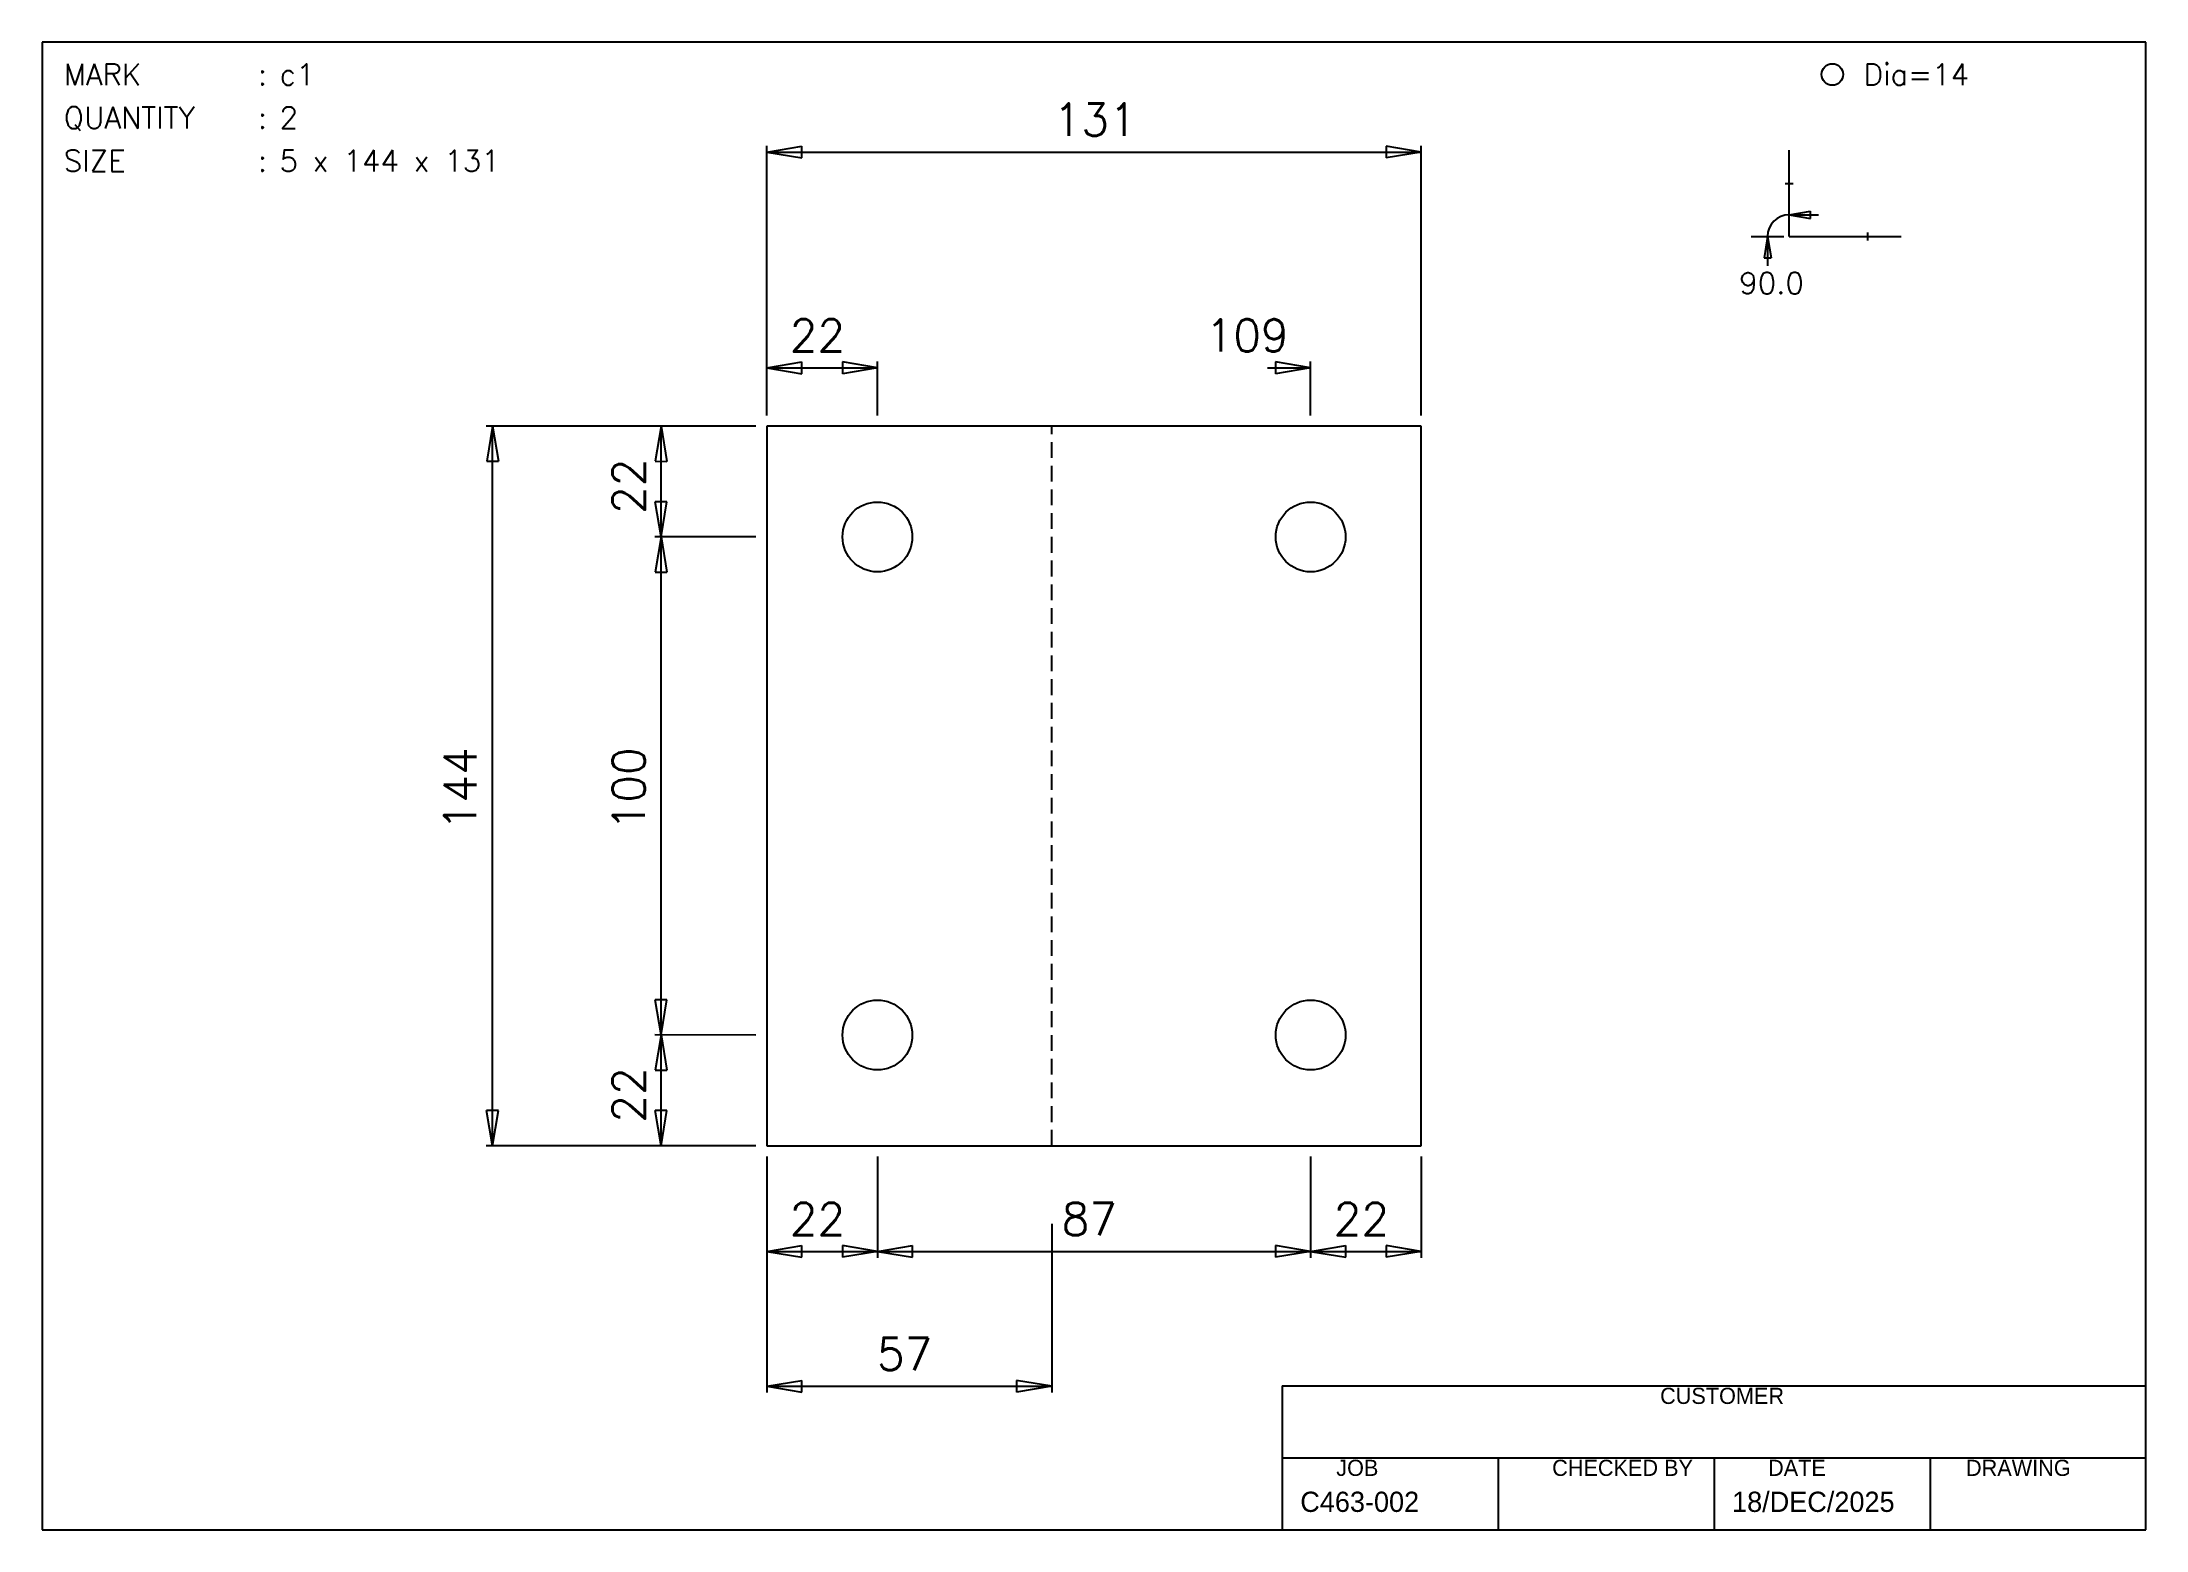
# Model space of a CAD drawing. Extents: x 0 to 297, y 0 to 210.
import ezdxf

# ---------------------------------------------------------------- set-up
doc = ezdxf.new("R2010")
doc.units = 0
doc.header["$LTSCALE"] = 0.125
doc.linetypes.add('CONTIN', pattern=[0])
doc.linetypes.add('DASHED', pattern=[38.1, 25.4, -12.7])
doc.layers.get('0').update_dxf_attribs({"linetype": 'CONTIN'})
for name, color, linetype in [('1', 7, 'CONTIN'), ('10', 7, 'CONTIN'), ('11', 7, 'CONTIN'), ('13', 2, 'CONTIN'), ('2', 7, 'CONTIN'), ('21', 7, 'CONTIN'), ('22', 7, 'CONTIN'), ('6', 4, 'CONTIN'), ('7', 3, 'DASHED')]:
    doc.layers.add(name, color=color, linetype=linetype)
doc.styles.add('SIMPLEX', font='SIMPLEX')

# ---------------------------------------------------------------- blocks, each defined once
blk = doc.blocks.new('CIRCLE')
blk.add_circle((0, 0), 25.4)
blk = doc.blocks.new('ARROW')
for p, q in [((0, 0), (-7.042, 1.174)), ((-7.042, 1.174), (-7.042, -1.174)), ((0, 0), (-7.042, -1.174))]:
    blk.add_line(p, q)
blk = doc.blocks.new('PLATE', base_point=(148.5, 105))
at = {"layer": '13'}
for p, q in [((82.775, 177.225), (82.775, 32.775)), ((214.225, 177.225), (82.775, 177.225)), ((214.225, 32.775), (214.225, 177.225)), ((82.775, 32.775), (214.225, 32.775))]:
    blk.add_line(p, q, dxfattribs=at)
at = {"layer": '2'}
for p, q in [((82.775, 179.392), (82.775, 233.561)), ((214.225, 179.392), (214.225, 233.561)), ((82.775, 232.29), (214.225, 232.29)), ((82.775, 179.392), (82.775, 190.225)), ((105.005, 179.392), (105.005, 190.225)), ((192.005, 179.392), (192.005, 190.225)), ((82.775, 188.955), (105.005, 188.955)), ((183.338, 188.955), (192.005, 188.955)), ((80.622, 177.225), (26.453, 177.23)), ((27.71, 32.78), (27.723, 177.23)), ((80.61, 177.225), (60.297, 177.227)), ((61.565, 155.007), (61.567, 177.227)), ((80.608, 155.005), (60.295, 155.007)), ((80.618, 155.005), (60.305, 155.007)), ((61.565, 55.007), (61.575, 155.007)), ((80.608, 55.005), (60.295, 55.007)), ((80.61, 55.005), (60.297, 55.007)), ((61.565, 32.777), (61.567, 55.007)), ((80.608, 32.775), (26.44, 32.78)), ((80.608, 32.775), (60.295, 32.777)), ((82.775, 30.608), (82.775, 10.295)), ((105.005, 30.608), (105.005, 10.295)), ((105.005, 30.608), (105.005, 10.295)), ((192.005, 30.608), (192.005, 10.295)), ((192.005, 30.608), (192.005, 10.295)), ((214.225, 30.608), (214.225, 10.295)), ((82.775, 17.066), (82.775, -16.789)), ((140.005, 17.066), (140.005, -16.789)), ((82.775, 11.565), (105.005, 11.565)), ((105.005, 11.565), (192.005, 11.565)), ((192.005, 11.565), (214.225, 11.565)), ((82.775, -15.519), (140.005, -15.519))]:
    blk.add_line(p, q, dxfattribs=at)
at = {"layer": '7'}
blk.add_line((140.005, 32.775), (140.005, 177.225), dxfattribs=at)
at = {"layer": '2'}
for p, rotation in [((82.775, 232.29), 180), ((82.775, 188.955), 180), ((27.723, 177.23), 89.994), ((61.567, 177.227), 89.994), ((61.565, 155.007), 269.994), ((61.575, 155.007), 89.994), ((61.565, 55.007), 269.994), ((61.567, 55.007), 89.994), ((27.71, 32.78), 269.994), ((61.565, 32.777), 269.994), ((82.775, 11.565), 180), ((105.005, 11.565), 180), ((192.005, 11.565), 180), ((82.775, -15.519), 180)]:
    blk.add_blockref('ARROW', p, dxfattribs=dict(at, rotation=rotation))
for p in [(214.225, 232.29), (105.005, 188.955), (192.005, 188.955), (105.005, 11.565), (192.005, 11.565), (214.225, 11.565), (140.005, -15.519)]:
    blk.add_blockref('ARROW', p, dxfattribs=at)
at = {"layer": '6', "xscale": 0.276, "yscale": 0.276, "zscale": 0.276}
for p in [(105.005, 155.005), (192.005, 155.005), (105.005, 55.005), (192.005, 55.005)]:
    blk.add_blockref('CIRCLE', p, dxfattribs=at)
at = {"layer": '11', "style": 'SIMPLEX'}
for s, p in [('131', (140.375, 235.541)), ('22', (87.39, 192.206)), ('109', (170.879, 192.206)), ('22', (87.39, 14.815)), ('87', (142.005, 14.815)), ('22', (196.615, 14.815)), ('57', (104.89, -12.269))]:
    blk.add_text(s, height=6.5, dxfattribs=at).set_placement(p)
for s, p in [('22', (58.315, 159.617)), ('144', (24.465, 96.068)), ('100', (58.319, 96.07)), ('22', (58.315, 37.392))]:
    blk.add_text(s, height=6.5, rotation=89.994, dxfattribs=at).set_placement(p)
blk = doc.blocks.new('ARROWP')
for p, q in [((0, 0), (-7.042, 1.174)), ((-7.042, 1.174), (-7.042, -1.174)), ((0, 0), (-7.042, -1.174))]:
    blk.add_line(p, q)
blk = doc.blocks.new('PCROSS')
at = {"layer": '10'}
for p, q in [((0, 0), (0, 13.418)), ((-0.635, 8.206), (0.635, 8.206)), ((0, 0), (17.401, 0)), ((12.192, 0.635), (12.192, -0.635))]:
    blk.add_line(p, q, dxfattribs=at)
at = {"layer": '2'}
for p, q in [((0, 3.354), (4.572, 3.354)), ((-5.894, 0), (-0.814, 0)), ((-3.354, 0), (-3.354, -4.572))]:
    blk.add_line(p, q, dxfattribs=at)
blk.add_arc((0, 0), 3.354, 90, 180, dxfattribs=at)
at = {"layer": '2', "xscale": 0.469, "yscale": 0.469, "zscale": 0.469}
for p, rotation in [((0, 3.354), 180), ((-3.354, 0), 90)]:
    blk.add_blockref('ARROWP', p, dxfattribs=dict(at, rotation=rotation))
at = {"layer": '21', "style": 'SIMPLEX'}
blk.add_text(' 90.0', height=3.354, dxfattribs=at).set_placement((-10.063, -8.933))

msp = doc.modelspace()

# ---------------------------------------------------------------- linework, layer by layer
for p, q in [((175.08, 20.32), (297, 20.32)), ((175.08, 20.32), (175.08, 0)), ((175.08, 10.16), (297, 10.16)), ((205.56, 10.16), (205.56, 0)), ((236.04, 10.16), (236.04, 0)), ((266.52, 10.16), (266.52, 0))]:
    msp.add_line(p, q)
at = {"layer": '22'}
for p, q in [((297, 210), (0, 210)), ((0, 210), (0, 0)), ((297, 0), (297, 210)), ((0, 0), (297, 0))]:
    msp.add_line(p, q, dxfattribs=at)

# ---------------------------------------------------------------- block references
at = {"layer": '1'}
for name, p, xscale, yscale, zscale in [('PLATE', (148.5, 105), 0.703, 0.703, 0.703), ('PCROSS', (246.635, 182.568), 0.909, 0.909, 0.909)]:
    msp.add_blockref(name, p, dxfattribs=dict(at, xscale=xscale, yscale=yscale, zscale=zscale))
at = {"layer": '6', "xscale": 0.06, "yscale": 0.06, "zscale": 0.06}
msp.add_blockref('CIRCLE', (252.731, 205.428), dxfattribs=at)

# ---------------------------------------------------------------- texts
for s, height, p in [('CUSTOMER', 2.286, (228.42, 17.78)), ('JOB', 2.286, (182.7, 7.62)), ('CHECKED BY', 2.286, (213.18, 7.62)), ('DATE', 2.286, (243.66, 7.62)), ('DRAWING', 2.286, (271.6, 7.62)), ('C463-002', 2.857, (177.62, 2.54)), ('18/DEC/2025', 2.857, (238.58, 2.54))]:
    msp.add_text(s, height=height).set_placement(p)
at = {"layer": '21', "style": 'SIMPLEX'}
for s, p in [('MARK', (3.048, 203.904)), (':', (30.48, 203.904)), ('c1', (33.528, 203.904)), ('Dia=14', (257.147, 203.904)), ('QUANTITY', (3.048, 197.808)), (':', (30.48, 197.808)), ('2', (33.528, 197.808)), ('SIZE', (3.048, 191.712)), (':', (30.48, 191.712)), ('5 x 144 x 131', (33.528, 191.712))]:
    msp.add_text(s, height=3.048, dxfattribs=at).set_placement(p)

doc.saveas('drawing.dxf')
